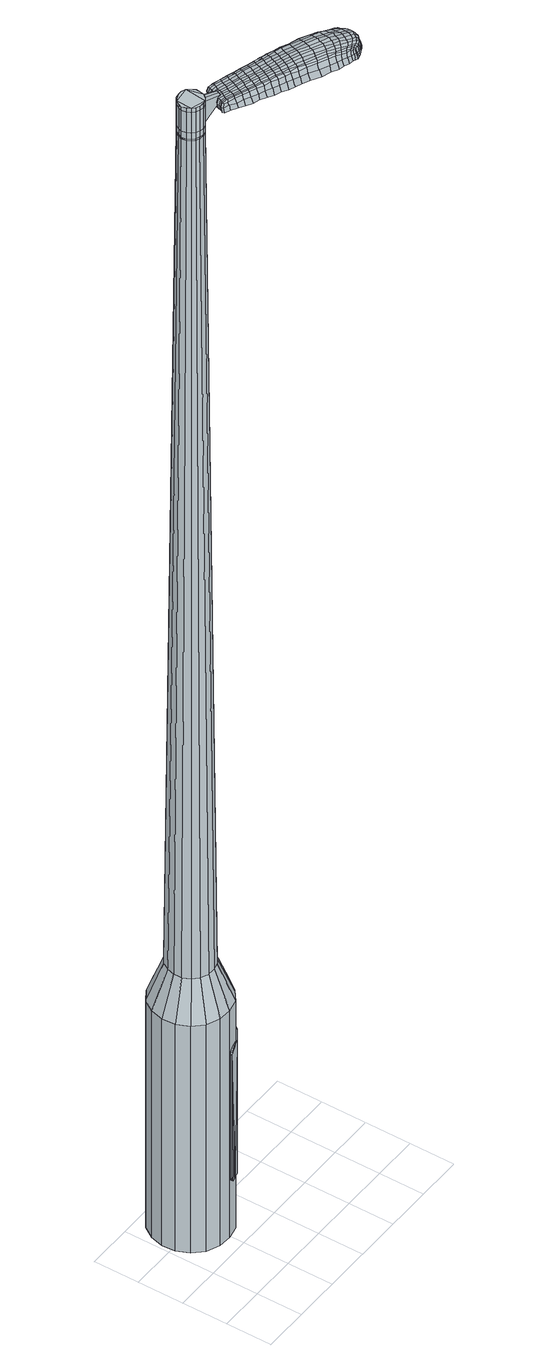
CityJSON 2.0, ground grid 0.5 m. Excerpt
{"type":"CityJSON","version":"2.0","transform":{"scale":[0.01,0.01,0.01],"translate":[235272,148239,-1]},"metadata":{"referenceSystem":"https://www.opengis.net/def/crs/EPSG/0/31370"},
"CityObjects":{
"object1":{"type":"GenericCityObject","attributes":{"cluster":194,"mean_distance_to_centroid":0.312,"new_centroid_x":235272.44,"new_centroid_y":148240.06,"mean_distance_to_camera":7.49,"H1":11.54,"H2":10.14,"Z_final":111.29,"cluster2":-1,"proj_x":235270.51,"proj_y":148244.11,"id_line":90621,"bearing_l":64.61,"distance":4.49,"orientation":"right","G_obj":334.61},"geometry":[{"type":"MultiSurface","lod":"2","boundaries":[[[0,1,2,3]],[[1,4,5,2]],[[4,6,7,5]],[[6,8,9,7]],[[8,10,11,9]],[[10,12,13,11]],[[12,14,15,13]],[[14,16,17,15]],[[16,18,19,17]],[[18,20,21,19]],[[20,22,23,21]],[[22,24,25,23]],[[24,26,27,25]],[[26,28,29,27]],[[28,30,31,29]],[[30,32,33,31]],[[32,34,35,33]],[[34,0,3,35]],[[36,37,38,39]],[[38,40,41,42]],[[41,43,42]],[[42,44,45,46]],[[45,47,46]],[[46,48,49,50]],[[49,51,50]],[[42,46,50,38]],[[50,52,39,38]],[[53,36,39]],[[2,5,7,35]],[[7,9,11,15]],[[11,13,15]],[[15,17,19,23]],[[19,21,23]],[[23,25,27,31]],[[27,29,31]],[[15,23,31,7]],[[31,33,35,7]],[[3,2,35]],[[1,0,54,55]],[[0,34,56,54]],[[34,32,57,56]],[[32,30,58,57]],[[30,28,59,58]],[[28,26,60,59]],[[26,24,61,60]],[[24,22,62,61]],[[22,20,63,62]],[[20,18,64,63]],[[18,16,65,64]],[[16,14,66,65]],[[14,12,67,66]],[[12,10,68,67]],[[10,8,69,68]],[[8,6,70,69]],[[6,4,71,70]],[[4,1,55,71]],[[55,54,72,73]],[[54,56,74,72]],[[56,57,75,74]],[[57,58,76,75]],[[58,59,77,76]],[[59,60,78,77]],[[60,61,79,78]],[[61,62,80,79]],[[62,63,81,80]],[[63,64,82,81]],[[64,65,83,82]],[[65,66,84,83]],[[66,67,85,84]],[[67,68,86,85]],[[68,69,87,86]],[[69,70,88,87]],[[70,71,89,88]],[[71,55,73,89]],[[90,91,92,93]],[[74,94,91,90]],[[95,96,94,74]],[[97,98,96,95]],[[99,100,98,97]],[[101,102,100,99]],[[79,103,102,101]],[[104,105,103,79]],[[106,107,105,104]],[[82,108,107,106]],[[109,110,108,82]],[[84,111,110,109]],[[85,112,111,84]],[[86,113,112,85]],[[87,114,113,86]],[[115,116,114,87]],[[117,118,116,115]],[[93,92,118,117]],[[119,120,121,122]],[[123,119,122,124]],[[125,123,124,126]],[[127,125,126,128]],[[129,127,128,130]],[[131,129,130,132]],[[133,131,132,134]],[[135,133,134,136]],[[137,135,136,138]],[[139,137,138,140]],[[141,139,140,142]],[[143,141,142,144]],[[145,143,144,146]],[[147,145,146,148]],[[149,147,148,150]],[[151,149,150,152]],[[73,72,90,93]],[[72,74,90]],[[75,95,74]],[[75,76,97,95]],[[76,77,99,97]],[[77,78,101,99]],[[78,79,101]],[[80,104,79]],[[80,81,106,104]],[[81,82,106]],[[83,109,82]],[[83,84,109]],[[88,115,87]],[[88,89,117,115]],[[89,73,93,117]],[[153,154,92,91]],[[154,155,118,92]],[[155,156,116,118]],[[156,114,116]],[[157,110,111]],[[157,108,110]],[[158,107,108]],[[158,159,105,107]],[[159,103,105]],[[160,102,103]],[[160,161,100,102]],[[161,162,98,100]],[[162,163,96,98]],[[163,94,96]],[[153,91,94]],[[39,52,151,164]],[[154,153,165,152]],[[53,39,164,120]],[[153,94,121,165]],[[36,53,120,119]],[[94,163,122,121]],[[37,36,119,123]],[[163,162,124,122]],[[38,37,123,125]],[[162,161,126,124]],[[40,38,125,127]],[[161,160,128,126]],[[41,40,127,129]],[[160,103,130,128]],[[43,41,129,131]],[[103,159,132,130]],[[42,43,131,133]],[[159,158,134,132]],[[44,42,133,135]],[[158,108,136,134]],[[45,44,135,137]],[[108,157,138,136]],[[47,45,137,139]],[[157,111,140,138]],[[46,47,139,141]],[[111,112,142,140]],[[48,46,141,143]],[[112,113,144,142]],[[49,48,143,145]],[[113,114,146,144]],[[51,49,145,147]],[[114,156,148,146]],[[50,51,147,149]],[[156,155,150,148]],[[52,50,149,151]],[[155,154,152,150]],[[151,152,166,167]],[[152,165,168,166]],[[165,121,169,168]],[[121,120,170,169]],[[120,164,171,170]],[[164,151,167,171]],[[172,173,174,175]],[[176,172,175,177]],[[172,176,178,179]],[[173,172,179,180]],[[181,182,183,184]],[[185,181,184,186]],[[181,185,187,188]],[[182,181,188,189]],[[190,191,192,193]],[[194,190,193,195]],[[190,194,196,197]],[[191,190,197,198]],[[199,200,201,202]],[[203,199,202,204]],[[199,203,205,206]],[[200,199,206,207]],[[208,209,210,211]],[[212,208,211,213]],[[208,212,214,215]],[[209,208,215,216]],[[217,218,219,220]],[[221,217,220,222]],[[217,221,223,224]],[[218,217,224,225]],[[226,227,228,229]],[[218,226,229,219]],[[226,218,225,230]],[[227,226,230,231]],[[232,233,234,235]],[[227,232,235,228]],[[232,227,231,236]],[[233,232,236,237]],[[238,176,177,239]],[[233,238,239,234]],[[238,233,237,240]],[[176,238,240,178]],[[241,242,243,244]],[[245,241,244,246]],[[241,245,247,248]],[[242,241,248,249]],[[250,251,252,253]],[[242,250,253,243]],[[250,242,249,254]],[[251,250,254,255]],[[256,257,258,259]],[[251,256,259,252]],[[256,251,255,260]],[[257,256,260,261]],[[262,263,264,265]],[[257,262,265,258]],[[262,257,261,266]],[[263,262,266,267]],[[268,173,180,269]],[[263,268,269,264]],[[268,263,267,270]],[[173,268,270,174]],[[271,272,273,274]],[[275,271,274,276]],[[271,275,277,278]],[[272,271,278,279]],[[280,281,282,283]],[[272,280,283,273]],[[280,272,279,284]],[[281,280,284,285]],[[286,287,288,289]],[[281,286,289,282]],[[286,281,285,290]],[[287,286,290,291]],[[292,185,186,293]],[[287,292,293,288]],[[292,287,291,294]],[[185,292,294,187]],[[295,296,297,298]],[[299,295,298,300]],[[295,299,301,302]],[[296,295,302,303]],[[304,305,306,307]],[[296,304,307,297]],[[304,296,303,308]],[[305,304,308,309]],[[310,311,312,313]],[[305,310,313,306]],[[310,305,309,314]],[[311,310,314,315]],[[316,317,318,319]],[[311,316,319,312]],[[316,311,315,320]],[[317,316,320,321]],[[322,182,189,323]],[[317,322,323,318]],[[322,317,321,324]],[[182,322,324,183]],[[325,211,210,326]],[[327,325,326,328]],[[325,327,329,330]],[[211,325,330,213]],[[331,327,328,332]],[[333,331,332,334]],[[331,333,335,336]],[[327,331,336,329]],[[337,333,334,338]],[[339,337,338,340]],[[337,339,341,342]],[[333,337,342,335]],[[343,339,340,344]],[[345,343,344,346]],[[343,345,347,348]],[[339,343,348,341]],[[349,345,346,350]],[[200,349,350,201]],[[349,200,207,351]],[[345,349,351,347]],[[352,353,198,197]],[[354,352,197,196]],[[352,354,355,356]],[[353,352,356,357]],[[358,359,357,356]],[[360,358,356,355]],[[358,360,361,362]],[[359,358,362,363]],[[364,365,363,362]],[[366,364,362,361]],[[364,366,367,368]],[[365,364,368,369]],[[370,371,369,368]],[[372,370,368,367]],[[370,372,205,203]],[[371,370,203,204]],[[373,374,375,376]],[[275,373,376,277]],[[373,275,276,377]],[[374,373,377,378]],[[379,194,195,380]],[[374,379,380,375]],[[379,374,378,381]],[[194,379,381,196]],[[382,383,384,385]],[[221,382,385,223]],[[382,221,222,386]],[[383,382,386,387]],[[388,389,390,391]],[[383,388,391,384]],[[388,383,387,392]],[[389,388,392,393]],[[394,191,198,395]],[[389,394,395,390]],[[394,389,393,396]],[[191,394,396,192]],[[397,398,399,400]],[[179,397,400,180]],[[397,179,178,401]],[[398,397,401,402]],[[403,404,405,406]],[[398,403,406,399]],[[403,398,402,407]],[[404,403,407,408]],[[409,202,201,410]],[[404,409,410,405]],[[409,404,408,411]],[[202,409,411,204]],[[412,413,414,415]],[[184,412,415,186]],[[412,184,183,416]],[[413,412,416,417]],[[418,206,205,419]],[[413,418,419,414]],[[418,413,417,420]],[[206,418,420,207]],[[421,422,423,424]],[[299,421,424,301]],[[421,299,300,425]],[[422,421,425,426]],[[427,212,213,428]],[[422,427,428,423]],[[427,422,426,429]],[[212,427,429,214]],[[430,431,432,433]],[[245,430,433,247]],[[430,245,246,434]],[[431,430,434,435]],[[436,437,438,439]],[[431,436,439,432]],[[436,431,435,440]],[[437,436,440,441]],[[442,209,216,443]],[[437,442,443,438]],[[442,437,441,444]],[[209,442,444,210]],[[445,446,435,434]],[[244,445,434,246]],[[445,244,243,447]],[[446,445,447,448]],[[449,450,441,440]],[[446,449,440,435]],[[449,446,448,451]],[[450,449,451,452]],[[453,326,210,444]],[[450,453,444,441]],[[453,450,452,454]],[[326,453,454,328]],[[455,456,457,458]],[[302,455,458,303]],[[455,302,301,424]],[[456,455,424,423]],[[459,330,329,460]],[[456,459,460,457]],[[459,456,423,428]],[[330,459,428,213]],[[461,462,448,447]],[[253,461,447,243]],[[461,253,252,463]],[[462,461,463,464]],[[465,466,452,451]],[[462,465,451,448]],[[465,462,464,467]],[[466,465,467,468]],[[469,332,328,454]],[[466,469,454,452]],[[469,466,468,470]],[[332,469,470,334]],[[471,472,473,474]],[[308,471,474,309]],[[471,308,303,458]],[[472,471,458,457]],[[475,336,335,476]],[[472,475,476,473]],[[475,472,457,460]],[[336,475,460,329]],[[477,478,464,463]],[[259,477,463,252]],[[477,259,258,479]],[[478,477,479,480]],[[481,482,468,467]],[[478,481,467,464]],[[481,478,480,483]],[[482,481,483,484]],[[485,338,334,470]],[[482,485,470,468]],[[485,482,484,486]],[[338,485,486,340]],[[487,488,489,490]],[[314,487,490,315]],[[487,314,309,474]],[[488,487,474,473]],[[491,342,341,492]],[[488,491,492,489]],[[491,488,473,476]],[[342,491,476,335]],[[493,494,480,479]],[[265,493,479,258]],[[493,265,264,495]],[[494,493,495,496]],[[497,498,484,483]],[[494,497,483,480]],[[497,494,496,499]],[[498,497,499,500]],[[501,344,340,486]],[[498,501,486,484]],[[501,498,500,502]],[[344,501,502,346]],[[503,504,505,506]],[[320,503,506,321]],[[503,320,315,490]],[[504,503,490,489]],[[507,348,347,508]],[[504,507,508,505]],[[507,504,489,492]],[[348,507,492,341]],[[509,510,496,495]],[[269,509,495,264]],[[509,269,180,400]],[[510,509,400,399]],[[511,512,500,499]],[[510,511,499,496]],[[511,510,399,406]],[[512,511,406,405]],[[513,350,346,502]],[[512,513,502,500]],[[513,512,405,410]],[[350,513,410,201]],[[514,515,417,416]],[[324,514,416,183]],[[514,324,321,506]],[[515,514,506,505]],[[516,351,207,420]],[[515,516,420,417]],[[516,515,505,508]],[[351,516,508,347]],[[517,518,378,377]],[[274,517,377,276]],[[517,274,273,519]],[[518,517,519,520]],[[521,354,196,381]],[[518,521,381,378]],[[521,518,520,522]],[[354,521,522,355]],[[523,524,525,526]],[[224,523,526,225]],[[523,224,223,385]],[[524,523,385,384]],[[527,528,529,530]],[[524,527,530,525]],[[527,524,384,391]],[[528,527,391,390]],[[531,353,357,532]],[[528,531,532,529]],[[531,528,390,395]],[[353,531,395,198]],[[533,534,520,519]],[[283,533,519,273]],[[533,283,282,535]],[[534,533,535,536]],[[537,360,355,522]],[[534,537,522,520]],[[537,534,536,538]],[[360,537,538,361]],[[539,540,541,542]],[[230,539,542,231]],[[539,230,225,526]],[[540,539,526,525]],[[543,544,545,546]],[[540,543,546,541]],[[543,540,525,530]],[[544,543,530,529]],[[547,359,363,548]],[[544,547,548,545]],[[547,544,529,532]],[[359,547,532,357]],[[549,550,536,535]],[[289,549,535,282]],[[549,289,288,551]],[[550,549,551,552]],[[553,366,361,538]],[[550,553,538,536]],[[553,550,552,554]],[[366,553,554,367]],[[555,556,557,558]],[[236,555,558,237]],[[555,236,231,542]],[[556,555,542,541]],[[559,560,561,562]],[[556,559,562,557]],[[559,556,541,546]],[[560,559,546,545]],[[563,365,369,564]],[[560,563,564,561]],[[563,560,545,548]],[[365,563,548,363]],[[565,566,552,551]],[[293,565,551,288]],[[565,293,186,415]],[[566,565,415,414]],[[567,372,367,554]],[[566,567,554,552]],[[567,566,414,419]],[[372,567,419,205]],[[568,569,402,401]],[[240,568,401,178]],[[568,240,237,558]],[[569,568,558,557]],[[570,571,408,407]],[[569,570,407,402]],[[570,569,557,562]],[[571,570,562,561]],[[572,371,204,411]],[[571,572,411,408]],[[572,571,561,564]],[[371,572,564,369]],[[573,574,575,576]],[[576,575,577,578]],[[579,577,575,580]],[[580,575,574,581]],[[582,583,584,585]],[[585,584,586,587]],[[588,586,584,589]],[[589,584,583,590]],[[591,592,593,594]],[[594,593,595,596]],[[597,595,593,598]],[[598,593,592,599]],[[600,601,602,603]],[[603,602,604,605]],[[606,604,602,607]],[[607,602,601,608]],[[609,610,611,612]],[[612,611,613,614]],[[615,613,611,616]],[[616,611,610,617]],[[618,619,620,621]],[[621,620,622,623]],[[624,622,620,625]],[[625,620,619,626]],[[627,628,629,630]],[[630,629,619,618]],[[626,619,629,631]],[[631,629,628,632]],[[633,634,635,636]],[[636,635,628,627]],[[632,628,635,637]],[[637,635,634,638]],[[578,577,639,640]],[[640,639,634,633]],[[638,634,639,641]],[[641,639,577,579]],[[642,643,644,645]],[[645,644,646,647]],[[648,646,644,649]],[[649,644,643,650]],[[651,652,653,654]],[[654,653,643,642]],[[650,643,653,655]],[[655,653,652,656]],[[657,658,659,660]],[[660,659,652,651]],[[656,652,659,661]],[[661,659,658,662]],[[663,664,665,666]],[[666,665,658,657]],[[662,658,665,667]],[[667,665,664,668]],[[581,574,669,670]],[[670,669,664,663]],[[668,664,669,671]],[[671,669,574,573]],[[672,673,674,675]],[[675,674,676,677]],[[678,676,674,679]],[[679,674,673,680]],[[681,682,683,684]],[[684,683,673,672]],[[680,673,683,685]],[[685,683,682,686]],[[687,688,689,690]],[[690,689,682,681]],[[686,682,689,691]],[[691,689,688,692]],[[587,586,693,694]],[[694,693,688,687]],[[692,688,693,695]],[[695,693,586,588]],[[696,697,698,699]],[[699,698,700,701]],[[702,700,698,703]],[[703,698,697,704]],[[705,706,707,708]],[[708,707,697,696]],[[704,697,707,709]],[[709,707,706,710]],[[711,712,713,714]],[[714,713,706,705]],[[710,706,713,715]],[[715,713,712,716]],[[717,718,719,720]],[[720,719,712,711]],[[716,712,719,721]],[[721,719,718,722]],[[590,583,723,724]],[[724,723,718,717]],[[722,718,723,725]],[[725,723,583,582]],[[609,612,726,727]],[[727,726,728,729]],[[730,728,726,731]],[[731,726,612,614]],[[729,728,732,733]],[[733,732,734,735]],[[736,734,732,737]],[[737,732,728,730]],[[735,734,738,739]],[[739,738,740,741]],[[742,740,738,743]],[[743,738,734,736]],[[741,740,744,745]],[[745,744,746,747]],[[748,746,744,749]],[[749,744,740,742]],[[747,746,750,751]],[[751,750,601,600]],[[608,601,750,752]],[[752,750,746,748]],[[599,753,754,598]],[[598,754,755,597]],[[756,755,754,757]],[[757,754,753,758]],[[758,759,760,757]],[[757,760,761,756]],[[762,761,760,763]],[[763,760,759,764]],[[764,765,766,763]],[[763,766,767,762]],[[768,767,766,769]],[[769,766,765,770]],[[770,771,772,769]],[[769,772,773,768]],[[606,773,772,604]],[[604,772,771,605]],[[774,775,776,777]],[[777,776,676,678]],[[677,676,776,778]],[[778,776,775,779]],[[596,595,780,781]],[[781,780,775,774]],[[779,775,780,782]],[[782,780,595,597]],[[783,784,785,786]],[[786,785,622,624]],[[623,622,785,787]],[[787,785,784,788]],[[789,790,791,792]],[[792,791,784,783]],[[788,784,791,793]],[[793,791,790,794]],[[599,592,795,796]],[[796,795,790,789]],[[794,790,795,797]],[[797,795,592,591]],[[798,799,800,801]],[[801,800,580,581]],[[579,580,800,802]],[[802,800,799,803]],[[804,805,806,807]],[[807,806,799,798]],[[803,799,806,808]],[[808,806,805,809]],[[600,603,810,811]],[[811,810,805,804]],[[809,805,810,812]],[[812,810,603,605]],[[813,814,815,816]],[[816,815,585,587]],[[582,585,815,817]],[[817,815,814,818]],[[606,607,819,820]],[[820,819,814,813]],[[818,814,819,821]],[[821,819,607,608]],[[822,823,700,824]],[[824,700,702]],[[701,700,823,825]],[[614,613,826,827]],[[827,826,823,822]],[[825,823,826,828]],[[828,826,613,615]],[[829,830,831]],[[831,830,646,648]],[[647,646,830,832]],[[833,834,835,836]],[[836,835,830,829]],[[832,830,835,837]],[[837,835,834,838]],[[617,610,839,840]],[[840,839,834,833]],[[838,834,839,841]],[[841,839,610,609]],[[842,843,832]],[[832,843,645,647]],[[642,645,843,844]],[[844,843,842,845]],[[838,846,847,837]],[[837,847,842,832]],[[845,842,847,848]],[[848,847,846,849]],[[609,727,850,841]],[[841,850,846,838]],[[849,846,850,851]],[[851,850,727,729]],[[852,853,854,855]],[[855,854,703,704]],[[702,703,854,824]],[[824,854,853,822]],[[730,731,856,857]],[[857,856,853,852]],[[822,853,856,827]],[[827,856,731,614]],[[845,858,859,844]],[[844,859,654,642]],[[651,654,859,860]],[[860,859,858,861]],[[849,862,863,848]],[[848,863,858,845]],[[861,858,863,864]],[[864,863,862,865]],[[729,733,866,851]],[[851,866,862,849]],[[865,862,866,867]],[[867,866,733,735]],[[868,869,870,871]],[[871,870,709,710]],[[704,709,870,855]],[[855,870,869,852]],[[736,737,872,873]],[[873,872,869,868]],[[852,869,872,857]],[[857,872,737,730]],[[861,874,875,860]],[[860,875,660,651]],[[657,660,875,876]],[[876,875,874,877]],[[865,878,879,864]],[[864,879,874,861]],[[877,874,879,880]],[[880,879,878,881]],[[735,739,882,867]],[[867,882,878,865]],[[881,878,882,883]],[[883,882,739,741]],[[884,885,886,887]],[[887,886,715,716]],[[710,715,886,871]],[[871,886,885,868]],[[742,743,888,889]],[[889,888,885,884]],[[868,885,888,873]],[[873,888,743,736]],[[877,890,891,876]],[[876,891,666,657]],[[663,666,891,892]],[[892,891,890,893]],[[881,894,895,880]],[[880,895,890,877]],[[893,890,895,896]],[[896,895,894,897]],[[741,745,898,883]],[[883,898,894,881]],[[897,894,898,899]],[[899,898,745,747]],[[900,901,902,903]],[[903,902,721,722]],[[716,721,902,887]],[[887,902,901,884]],[[748,749,904,905]],[[905,904,901,900]],[[884,901,904,889]],[[889,904,749,742]],[[893,906,892]],[[892,906,670,663]],[[581,670,906,801]],[[801,906,798]],[[897,907,908,896]],[[896,908,906,893]],[[798,906,908,807]],[[807,908,907,804]],[[747,751,909,899]],[[899,909,907,897]],[[804,907,909,811]],[[811,909,751,600]],[[818,910,911,817]],[[817,911,725,582]],[[722,725,911,903]],[[903,911,910,900]],[[608,752,912,821]],[[821,912,910,818]],[[900,910,912,905]],[[905,912,752,748]],[[779,913,914,778]],[[778,914,675,677]],[[672,675,914,915]],[[915,914,913,916]],[[597,755,917,782]],[[782,917,913,779]],[[916,913,917,918]],[[918,917,755,756]],[[919,920,921,922]],[[922,921,625,626]],[[624,625,921,786]],[[786,921,920,783]],[[923,924,925,926]],[[926,925,920,919]],[[783,920,925,792]],[[792,925,924,789]],[[758,753,927,928]],[[928,927,924,923]],[[789,924,927,796]],[[796,927,753,599]],[[916,929,930,915]],[[915,930,684,672]],[[681,684,930,931]],[[931,930,929,932]],[[756,761,933,918]],[[918,933,929,916]],[[932,929,933,934]],[[934,933,761,762]],[[935,936,937,938]],[[938,937,631,632]],[[626,631,937,922]],[[922,937,936,919]],[[939,940,941,942]],[[942,941,936,935]],[[919,936,941,926]],[[926,941,940,923]],[[764,759,943,944]],[[944,943,940,939]],[[923,940,943,928]],[[928,943,759,758]],[[932,945,946,931]],[[931,946,690,681]],[[687,690,946,947]],[[947,946,945,948]],[[762,767,949,934]],[[934,949,945,932]],[[948,945,949,950]],[[950,949,767,768]],[[951,952,953,954]],[[954,953,637,638]],[[632,637,953,938]],[[938,953,952,935]],[[955,956,957,958]],[[958,957,952,951]],[[935,952,957,942]],[[942,957,956,939]],[[770,765,959,960]],[[960,959,956,955]],[[939,956,959,944]],[[944,959,765,764]],[[948,961,962,947]],[[947,962,694,687]],[[587,694,962,816]],[[816,962,961,813]],[[768,773,963,950]],[[950,963,961,948]],[[813,961,963,820]],[[820,963,773,606]],[[803,964,965,802]],[[802,965,641,579]],[[638,641,965,954]],[[954,965,964,951]],[[809,966,967,808]],[[808,967,964,803]],[[951,964,967,958]],[[958,967,966,955]],[[605,771,968,812]],[[812,968,966,809]],[[955,966,968,960]],[[960,968,771,770]],[[573,576,175,174]],[[576,578,177,175]],[[588,589,188,187]],[[589,590,189,188]],[[591,594,193,192]],[[594,596,195,193]],[[615,616,215,214]],[[616,617,216,215]],[[618,621,220,219]],[[621,623,222,220]],[[627,630,229,228]],[[630,618,219,229]],[[633,636,235,234]],[[636,627,228,235]],[[578,640,239,177]],[[640,633,234,239]],[[648,649,248,247]],[[649,650,249,248]],[[650,655,254,249]],[[655,656,255,254]],[[656,661,260,255]],[[661,662,261,260]],[[662,667,266,261]],[[667,668,267,266]],[[668,671,270,267]],[[671,573,174,270]],[[678,679,278,277]],[[679,680,279,278]],[[680,685,284,279]],[[685,686,285,284]],[[686,691,290,285]],[[691,692,291,290]],[[692,695,294,291]],[[695,588,187,294]],[[696,699,298,297]],[[699,701,300,298]],[[705,708,307,306]],[[708,696,297,307]],[[711,714,313,312]],[[714,705,306,313]],[[717,720,319,318]],[[720,711,312,319]],[[590,724,323,189]],[[724,717,318,323]],[[774,777,376,375]],[[777,678,277,376]],[[596,781,380,195]],[[781,774,375,380]],[[623,787,386,222]],[[787,788,387,386]],[[788,793,392,387]],[[793,794,393,392]],[[794,797,396,393]],[[797,591,192,396]],[[701,425,300]],[[701,825,426,425]],[[825,828,429,426]],[[828,615,214,429]],[[829,831,433,432]],[[831,648,247,433]],[[833,836,439,438]],[[836,829,432,439]],[[617,840,443,216]],[[840,833,438,443]],[[969,970,971,972]],[[973,974,972,971]],[[975,976,977,978]],[[979,980,981,982]],[[970,983,984,971]],[[985,973,971,984]],[[986,975,978,987]],[[988,989,980,979]],[[983,990,991,984]],[[991,992,985,984]],[[993,986,987,994]],[[995,989,988,996]],[[990,997,998,991]],[[998,999,992,991]],[[1000,993,994,1001]],[[1002,995,996,1003]],[[1004,1005,1006,1007]],[[1008,1009,1005,1004]],[[1008,1010,1011,1009]],[[1010,1012,1013,1011]],[[1014,1015,1016,1017]],[[1018,1019,1015,1014]],[[1020,1021,1019,1018]],[[1022,1023,1021,1020]],[[1017,1006,1005,1014]],[[1014,1005,1009,1018]],[[1009,1011,1020,1018]],[[1011,1013,1022,1020]],[[978,977,974,973]],[[987,978,973,985]],[[992,994,987,985]],[[999,1001,994,992]],[[979,982,976,975]],[[988,979,975,986]],[[996,988,986,993]],[[1003,996,993,1000]],[[980,1004,1007,981]],[[989,1008,1004,980]],[[1010,1008,989,995]],[[1012,1010,995,1002]],[[1024,1025,1026,1027]],[[1026,1028,1029,1030]],[[1026,1030,1031,1032]],[[1026,1032,1027]],[[1033,1024,1027,1034]],[[1035,1034,1027,1036]],[[1037,1036,1027]],[[1038,1026,1025,1039]],[[1040,1038,1039,1041]],[[1042,1040,1041,1043]],[[1044,1042,1043,1045]],[[1046,1044,1045,1047]],[[1047,1048,1049,1050]],[[1047,1050,1051,1052]],[[1047,1052,1053,1054]],[[1053,1055,1056,1057]],[[1053,1057,1058,1059]],[[1053,1059,1054]],[[1047,1054,1046]],[[1060,1061,1025,1024]],[[1062,1063,1028,1026]],[[1064,1065,1037,1027]],[[1061,1066,1039,1025]],[[1067,1062,1026,1038]],[[1066,1068,1041,1039]],[[1069,1067,1038,1040]],[[1068,1070,1043,1041]],[[1071,1069,1040,1042]],[[1070,1072,1045,1043]],[[1073,1071,1042,1044]],[[1072,1074,1047,1045]],[[1075,1073,1044,1046]],[[1074,1076,1048,1047]],[[1077,1078,1055,1053]],[[1079,1075,1046,1054]],[[1049,1048,1076,1080]],[[1050,1049,1080,1081]],[[1051,1050,1081,1082]],[[1052,1051,1082,1083]],[[1053,1052,1083,1077]],[[1084,1060,1024,1033]],[[1085,1084,1033,1034]],[[1086,1085,1034,1035]],[[1087,1086,1035,1036]],[[1065,1087,1036,1037]],[[1029,1028,1063,1088]],[[1056,1055,1078,1089]],[[1030,1029,1088,1090]],[[1031,1030,1090,1091]],[[1032,1031,1091,1092]],[[1027,1032,1092,1064]],[[1057,1056,1089,1093]],[[1058,1057,1093,1094]],[[1059,1058,1094,1095]],[[1054,1059,1095,1079]]]}]}
},
"vertices":[
[84,89,384],[75,77,384],[75,77,96],[84,89,96],[63,68,384],[63,68,96],[49,65,384],[49,65,96],[35,66,384],[35,66,96],[21,72,384],[21,72,96],[11,83,384],[11,83,96],[5,96,384],[5,96,96],[4,111,384],[4,111,96],[8,125,384],[8,125,96],[16,137,384],[16,137,96],[28,145,384],[28,145,96],[42,149,384],[42,149,96],[57,147,384],[57,147,96],[70,141,384],[70,141,96],[81,131,384],[81,131,96],[87,117,384],[87,117,96],[88,103,384],[88,103,96],[59,110,1524],[57,114,1524],[54,118,1524],[58,101,1524],[49,120,1524],[45,120,1524],[36,116,1524],[40,119,1524],[34,112,1524],[32,108,1524],[35,99,1524],[33,103,1524],[38,96,1524],[42,94,1524],[51,94,1524],[47,93,1524],[55,97,1524],[59,105,1524],[69,96,429],[63,89,429],[71,104,429],[70,113,429],[66,121,429],[60,127,429],[52,131,429],[44,132,429],[35,130,429],[28,125,429],[23,117,429],[21,109,429],[21,100,429],[25,92,429],[31,86,429],[39,82,429],[48,82,429],[56,84,429],[58,101,1483],[55,97,1483],[59,105,1483],[59,110,1483],[57,114,1483],[54,118,1483],[49,120,1483],[45,120,1483],[40,119,1483],[36,116,1483],[34,112,1483],[32,108,1483],[33,103,1483],[35,99,1483],[38,96,1483],[42,94,1483],[47,93,1483],[51,94,1483],[57,101,1483],[57,101,1485],[55,98,1485],[55,98,1483],[59,105,1485],[58,110,1483],[58,110,1485],[56,114,1483],[56,114,1485],[53,117,1483],[53,117,1485],[49,119,1483],[49,119,1485],[45,120,1485],[40,118,1483],[40,118,1485],[37,116,1483],[37,116,1485],[34,112,1485],[33,108,1483],[33,108,1485],[33,103,1485],[35,99,1485],[38,96,1485],[42,94,1485],[47,94,1483],[47,94,1485],[51,95,1483],[51,95,1485],[59,110,1519],[59,105,1519],[59,105,1493],[59,110,1493],[57,114,1519],[57,114,1493],[54,118,1519],[54,118,1493],[49,120,1519],[49,120,1493],[45,120,1519],[45,120,1493],[40,119,1519],[40,119,1493],[36,116,1519],[36,116,1493],[34,112,1519],[34,112,1493],[32,108,1519],[32,108,1493],[33,103,1519],[33,103,1493],[35,99,1519],[35,99,1493],[38,96,1519],[38,96,1493],[42,94,1519],[42,94,1493],[47,93,1519],[47,93,1493],[51,94,1519],[51,94,1493],[55,97,1519],[55,97,1493],[58,101,1485],[55,97,1485],[51,94,1485],[47,93,1485],[32,108,1485],[36,116,1485],[40,119,1485],[49,120,1485],[54,118,1485],[57,114,1485],[59,110,1485],[58,101,1519],[58,101,1493],[73,90,1513],[73,90,1518],[75,93,1513],[76,96,1513],[76,96,1518],[75,93,1518],[133,43,1519],[127,47,1518],[128,45,1509],[134,42,1510],[141,40,1519],[142,38,1510],[141,41,1526],[133,45,1525],[127,49,1525],[150,78,1519],[144,81,1518],[142,80,1525],[149,77,1525],[158,75,1519],[156,74,1526],[160,76,1510],[152,79,1510],[145,82,1509],[209,31,1519],[207,28,1519],[208,27,1513],[210,31,1513],[210,35,1519],[210,35,1513],[208,36,1524],[207,32,1524],[206,28,1524],[142,63,1530],[135,66,1529],[134,63,1529],[140,60,1530],[150,59,1531],[149,56,1531],[152,62,1530],[143,66,1530],[137,69,1529],[69,97,1512],[68,95,1512],[69,94,1517],[70,96,1517],[70,100,1512],[71,99,1517],[71,100,1506],[70,97,1506],[68,94,1506],[187,19,1519],[184,20,1519],[185,19,1512],[188,18,1512],[190,19,1518],[190,17,1512],[190,20,1522],[188,21,1523],[185,22,1524],[180,22,1519],[174,24,1519],[175,22,1512],[180,20,1512],[180,23,1524],[175,25,1525],[169,26,1519],[162,29,1519],[162,28,1511],[169,24,1511],[169,28,1526],[162,31,1526],[151,34,1519],[152,32,1510],[151,36,1526],[69,79,1513],[75,75,1513],[75,77,1518],[68,80,1517],[64,82,1512],[65,82,1516],[64,81,1506],[69,78,1507],[76,74,1507],[82,72,1514],[88,68,1515],[88,70,1520],[82,73,1519],[82,70,1507],[89,66,1507],[95,64,1515],[101,61,1516],[101,62,1522],[95,66,1521],[95,63,1508],[102,59,1508],[108,57,1517],[114,54,1517],[114,55,1524],[108,59,1523],[108,55,1508],[115,52,1509],[121,50,1518],[121,52,1524],[121,48,1509],[203,51,1519],[201,53,1519],[200,52,1524],[203,50,1523],[205,50,1518],[204,49,1522],[207,50,1512],[205,52,1512],[202,54,1512],[197,56,1519],[192,58,1519],[190,57,1525],[196,55,1524],[198,56,1512],[193,59,1512],[186,61,1519],[179,65,1519],[178,64,1526],[185,60,1526],[188,62,1511],[181,66,1511],[169,70,1519],[167,69,1526],[171,71,1510],[82,106,1513],[89,103,1513],[90,104,1507],[83,107,1507],[76,108,1512],[78,109,1506],[77,107,1516],[81,106,1517],[88,103,1518],[96,101,1514],[103,98,1515],[104,98,1507],[97,101,1507],[94,100,1519],[101,97,1520],[110,95,1515],[116,92,1516],[118,93,1508],[111,96,1508],[108,94,1521],[115,91,1522],[123,89,1517],[130,87,1517],[132,87,1509],[125,90,1508],[122,88,1523],[129,86,1524],[137,84,1518],[139,85,1509],[135,83,1524],[75,94,1519],[74,92,1519],[82,91,1520],[80,89,1520],[83,94,1520],[76,97,1519],[88,88,1522],[87,85,1522],[95,85,1523],[94,82,1523],[96,87,1523],[90,90,1521],[102,81,1524],[101,79,1524],[108,78,1525],[107,76,1525],[110,81,1525],[103,84,1524],[115,75,1526],[114,72,1526],[122,72,1527],[121,69,1527],[123,75,1527],[117,78,1526],[129,69,1528],[127,66,1528],[130,72,1528],[205,33,1527],[203,30,1527],[206,37,1526],[202,39,1527],[201,35,1528],[199,31,1528],[195,38,1529],[193,34,1529],[196,42,1528],[190,45,1530],[188,41,1530],[187,37,1530],[182,44,1531],[180,40,1531],[183,48,1530],[175,52,1531],[173,48,1531],[172,44,1531],[162,53,1531],[160,50,1531],[163,57,1531],[207,48,1518],[208,45,1519],[209,45,1513],[208,48,1513],[205,48,1523],[207,45,1523],[209,40,1519],[210,40,1513],[208,41,1524],[192,19,1518],[195,19,1518],[194,20,1523],[191,20,1523],[192,17,1513],[195,18,1513],[198,20,1519],[202,22,1519],[201,23,1524],[197,21,1523],[199,20,1513],[203,22,1513],[205,25,1519],[203,25,1524],[206,24,1513],[134,47,1528],[135,48,1528],[128,52,1528],[127,50,1527],[141,43,1528],[142,44,1529],[136,51,1529],[137,54,1530],[131,57,1529],[129,54,1528],[144,47,1529],[146,50,1530],[139,57,1530],[132,60,1529],[147,53,1531],[148,76,1528],[147,74,1529],[155,70,1529],[156,72,1528],[141,79,1527],[140,77,1528],[145,70,1529],[153,66,1530],[139,73,1528],[74,108,1512],[73,106,1512],[74,105,1517],[75,107,1517],[75,108,1506],[74,106,1506],[72,103,1512],[73,102,1517],[73,103,1506],[63,84,1512],[63,85,1512],[64,84,1506],[63,83,1506],[64,84,1517],[65,85,1517],[64,87,1512],[65,90,1512],[66,89,1506],[65,86,1506],[66,87,1517],[67,90,1517],[67,92,1512],[67,92,1506],[68,92,1517],[69,81,1519],[69,83,1519],[75,78,1520],[76,79,1520],[70,85,1519],[71,87,1519],[77,81,1520],[78,84,1520],[73,90,1519],[79,86,1520],[80,104,1519],[79,103,1519],[86,100,1520],[87,102,1520],[78,100,1519],[84,97,1520],[82,74,1521],[83,76,1521],[88,71,1522],[89,72,1522],[84,78,1521],[85,80,1521],[90,75,1522],[91,77,1523],[86,83,1522],[93,80,1523],[94,99,1521],[93,97,1521],[100,94,1522],[100,96,1522],[91,94,1521],[98,91,1522],[95,67,1523],[96,69,1523],[102,64,1524],[102,66,1524],[97,71,1523],[98,74,1524],[103,68,1525],[105,70,1525],[99,76,1524],[106,73,1525],[107,93,1523],[106,91,1523],[113,88,1524],[114,90,1524],[105,88,1524],[112,85,1525],[108,60,1525],[109,62,1525],[115,57,1526],[115,59,1526],[110,64,1526],[111,67,1526],[117,61,1527],[118,64,1527],[113,70,1526],[119,66,1527],[121,87,1525],[120,85,1525],[127,82,1526],[128,84,1526],[118,82,1526],[125,79,1527],[121,54,1527],[122,55,1527],[123,58,1527],[124,60,1528],[126,63,1528],[134,82,1527],[133,79,1527],[132,76,1528],[203,49,1525],[204,46,1525],[200,51,1526],[201,48,1526],[205,42,1526],[202,44,1527],[189,21,1525],[192,22,1525],[188,23,1526],[186,22,1525],[195,23,1525],[198,24,1526],[194,26,1527],[191,24,1526],[201,27,1526],[197,28,1527],[196,53,1526],[196,51,1527],[190,56,1527],[190,54,1528],[196,46,1528],[190,49,1529],[181,24,1526],[183,25,1527],[177,27,1528],[176,26,1527],[186,26,1527],[189,28,1528],[182,31,1529],[180,29,1528],[191,31,1528],[185,34,1530],[185,59,1528],[185,57,1529],[177,63,1528],[177,60,1529],[184,52,1529],[176,56,1530],[170,29,1528],[172,30,1528],[164,34,1529],[163,32,1528],[174,32,1529],[176,34,1530],[168,38,1530],[166,36,1530],[178,37,1530],[170,41,1531],[167,68,1529],[166,65,1529],[165,61,1530],[152,37,1528],[153,39,1529],[155,41,1530],[157,44,1530],[159,47,1531],[129,47,1509],[128,49,1518],[134,45,1518],[135,43,1509],[142,41,1519],[142,39,1510],[142,43,1525],[134,47,1525],[128,50,1525],[141,78,1525],[143,79,1518],[149,76,1518],[148,75,1525],[157,73,1519],[156,72,1525],[159,74,1510],[151,77,1509],[145,80,1509],[206,28,1513],[205,29,1519],[207,32,1519],[208,31,1513],[207,35,1519],[208,35,1513],[206,36,1524],[205,32,1524],[204,29,1524],[134,63,1528],[136,65,1528],[142,62,1529],[141,60,1529],[150,59,1529],[149,56,1529],[152,62,1529],[144,66,1529],[137,69,1528],[71,93,1516],[70,94,1512],[71,96,1512],[72,96,1516],[72,99,1512],[73,98,1516],[73,99,1506],[72,96,1506],[71,93,1506],[185,21,1512],[185,22,1519],[188,21,1518],[188,20,1512],[190,21,1518],[190,19,1512],[190,22,1522],[188,23,1523],[185,24,1523],[176,24,1512],[175,26,1519],[180,24,1519],[181,22,1512],[180,25,1524],[175,27,1525],[163,29,1511],[163,31,1519],[170,28,1519],[170,26,1511],[170,30,1525],[163,33,1526],[152,36,1519],[153,34,1510],[152,38,1526],[76,78,1518],[76,77,1513],[70,81,1513],[70,82,1517],[65,83,1512],[66,84,1515],[66,82,1506],[70,79,1506],[77,75,1507],[89,71,1520],[89,70,1514],[83,73,1514],[83,75,1519],[83,72,1507],[90,68,1507],[102,64,1522],[102,62,1516],[96,66,1515],[96,68,1521],[96,64,1508],[103,61,1508],[115,57,1523],[115,55,1517],[109,59,1516],[109,61,1522],[109,57,1508],[116,53,1508],[122,52,1517],[122,54,1524],[122,50,1509],[199,50,1523],[200,51,1519],[202,50,1518],[201,49,1523],[204,48,1518],[203,48,1522],[205,49,1512],[204,51,1512],[201,52,1512],[189,56,1525],[191,57,1519],[195,54,1519],[194,53,1524],[197,55,1512],[192,58,1512],[177,62,1526],[178,63,1519],[185,60,1519],[184,59,1525],[187,60,1511],[180,64,1511],[168,68,1519],[166,67,1526],[170,69,1510],[89,102,1507],[88,102,1513],[81,104,1513],[82,105,1506],[76,106,1512],[77,107,1506],[77,105,1515],[80,104,1517],[87,101,1518],[103,97,1507],[102,96,1514],[95,99,1514],[96,99,1507],[94,98,1519],[101,95,1520],[117,91,1508],[116,90,1516],[109,93,1515],[110,94,1508],[108,92,1521],[114,89,1522],[131,86,1508],[129,85,1517],[123,87,1516],[124,88,1508],[121,87,1522],[128,84,1523],[136,82,1517],[138,83,1509],[135,81,1524],[76,94,1518],[75,91,1518],[82,91,1519],[81,88,1519],[83,93,1519],[77,96,1518],[89,87,1520],[88,85,1520],[96,84,1521],[94,82,1521],[97,87,1521],[90,90,1520],[102,81,1523],[101,79,1523],[109,78,1524],[108,75,1524],[110,81,1524],[104,84,1523],[116,75,1525],[114,72,1525],[122,72,1526],[121,69,1526],[124,75,1526],[117,78,1525],[129,69,1527],[128,66,1527],[130,72,1527],[202,30,1526],[203,33,1526],[204,37,1525],[201,39,1526],[200,35,1526],[198,32,1526],[193,35,1528],[194,38,1528],[195,41,1527],[189,44,1528],[188,41,1529],[186,38,1529],[180,41,1530],[181,44,1530],[183,47,1529],[175,51,1530],[173,48,1530],[172,45,1530],[160,50,1530],[162,53,1530],[163,57,1530],[207,45,1513],[206,45,1518],[205,47,1518],[206,48,1512],[204,47,1523],[205,45,1523],[207,40,1519],[208,40,1513],[206,40,1523],[193,22,1523],[194,21,1518],[192,21,1518],[191,22,1523],[192,19,1512],[194,20,1512],[199,25,1523],[201,24,1519],[197,22,1519],[196,23,1523],[198,21,1513],[201,23,1513],[203,26,1519],[202,27,1524],[204,26,1513],[129,52,1527],[135,49,1527],[134,48,1527],[128,51,1526],[142,44,1527],[143,45,1528],[131,57,1528],[138,54,1528],[136,51,1528],[130,54,1527],[144,47,1528],[146,50,1529],[139,57,1529],[133,60,1528],[147,53,1529],[155,70,1528],[147,73,1527],[147,75,1527],[155,71,1527],[141,77,1526],[140,76,1527],[145,70,1528],[153,66,1528],[139,72,1527],[76,104,1516],[75,105,1512],[76,105,1516],[76,105,1506],[74,102,1512],[74,101,1516],[75,102,1506],[66,83,1506],[65,84,1512],[65,83,1506],[66,84,1516],[68,88,1506],[67,89,1512],[66,86,1512],[67,85,1506],[67,86,1516],[68,89,1516],[69,91,1512],[69,91,1506],[69,91,1516],[70,83,1518],[70,82,1518],[76,79,1519],[77,79,1519],[72,87,1518],[71,85,1518],[78,81,1519],[79,84,1519],[73,89,1518],[80,86,1519],[86,99,1519],[80,102,1518],[80,103,1518],[87,100,1519],[78,99,1518],[85,96,1519],[83,76,1520],[83,75,1520],[89,72,1521],[90,72,1521],[85,80,1520],[84,78,1520],[91,75,1521],[92,77,1521],[87,83,1520],[93,79,1521],[100,93,1521],[93,96,1520],[94,97,1520],[100,95,1521],[92,93,1520],[98,90,1521],[96,69,1522],[96,68,1522],[103,65,1523],[103,66,1523],[99,74,1522],[97,71,1522],[104,68,1523],[105,70,1524],[100,76,1523],[107,73,1524],[114,88,1523],[107,91,1522],[107,92,1522],[114,89,1523],[105,87,1522],[112,84,1523],[110,62,1524],[109,61,1524],[115,58,1525],[116,59,1525],[112,67,1525],[111,64,1524],[117,61,1525],[118,64,1526],[113,70,1525],[120,66,1526],[127,82,1525],[120,85,1524],[121,86,1524],[128,83,1525],[119,81,1524],[125,78,1525],[122,55,1526],[125,60,1527],[124,58,1526],[126,63,1527],[134,79,1526],[134,80,1526],[132,75,1526],[203,46,1524],[202,48,1524],[199,50,1525],[200,48,1525],[204,41,1525],[201,43,1525],[188,24,1525],[191,23,1524],[189,23,1524],[186,24,1525],[194,27,1526],[197,26,1525],[194,24,1524],[191,25,1525],[200,28,1525],[196,29,1526],[195,50,1526],[195,52,1526],[189,55,1526],[190,53,1527],[195,46,1526],[189,49,1527],[177,28,1527],[183,26,1526],[181,26,1526],[176,28,1526],[182,32,1528],[188,29,1527],[186,27,1526],[180,30,1527],[191,32,1527],[184,35,1528],[184,56,1527],[184,58,1527],[177,61,1527],[177,60,1528],[183,52,1528],[176,56,1529],[164,34,1528],[172,31,1527],[170,30,1527],[163,34,1527],[168,39,1529],[176,35,1529],[174,33,1528],[166,36,1528],[178,38,1529],[170,42,1530],[166,65,1528],[166,66,1528],[165,61,1529],[154,40,1528],[153,39,1528],[157,44,1529],[155,42,1529],[159,47,1530],[65,82,1508],[68,88,1508],[97,73,1509],[94,66,1509],[116,63,1510],[113,56,1510],[152,46,1512],[148,37,1512],[131,45,1511],[135,54,1511],[168,38,1513],[180,33,1514],[176,25,1514],[164,30,1513],[71,94,1508],[100,80,1509],[120,71,1510],[156,54,1512],[139,62,1511],[172,46,1513],[184,41,1514],[74,100,1508],[104,88,1509],[124,79,1510],[160,63,1512],[143,70,1511],[188,49,1514],[176,55,1513],[77,107,1508],[107,95,1509],[127,87,1510],[164,71,1512],[147,79,1511],[192,57,1514],[180,63,1513],[193,27,1514],[197,27,1514],[194,20,1514],[189,20,1514],[196,35,1514],[200,33,1514],[200,43,1514],[204,39,1514],[203,50,1514],[207,46,1514],[203,27,1515],[207,29,1515],[207,28,1515],[201,23,1515],[205,31,1515],[208,30,1515],[207,35,1515],[208,31,1515],[209,39,1515],[209,32,1515],[79,134,334],[82,131,334],[82,131,165],[72,141,171],[79,134,165],[77,136,165],[75,138,166],[74,140,167],[73,141,169],[77,136,334],[75,138,333],[74,140,332],[73,141,331],[72,141,328],[88,117,165],[88,117,334],[89,102,165],[89,102,334],[85,88,165],[85,88,334],[77,76,165],[77,76,334],[64,67,165],[64,67,334],[60,66,334],[57,65,334],[54,64,333],[52,63,332],[51,63,331],[50,63,328],[60,66,165],[50,63,171],[51,63,169],[52,63,167],[54,64,166],[57,65,165],[77,132,334],[80,129,334],[80,129,165],[77,132,165],[70,139,171],[70,139,328],[86,116,334],[86,116,165],[86,103,334],[86,103,165],[83,89,334],[83,89,165],[75,78,334],[75,78,165],[63,70,334],[63,70,165],[60,68,334],[50,66,328],[50,66,171],[60,68,165],[56,67,334],[53,67,333],[51,66,332],[50,66,331],[75,134,334],[73,136,333],[71,138,332],[71,139,331],[75,134,165],[50,66,169],[73,136,166],[71,138,167],[71,139,169],[51,66,167],[53,67,166],[56,67,165]
]}
